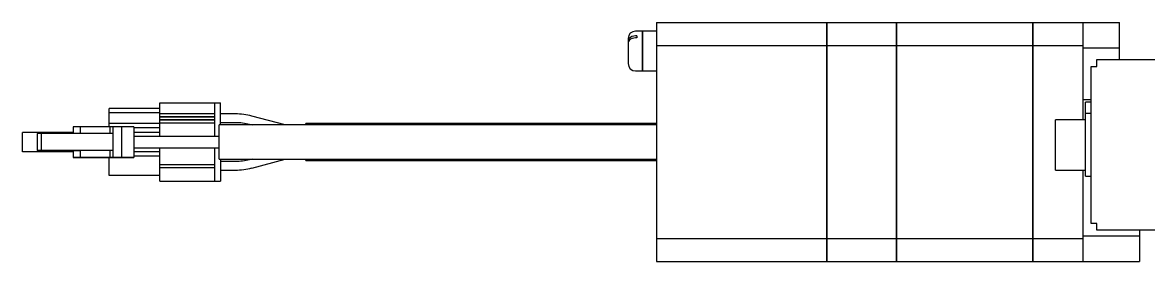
# Model space of a CAD drawing. Extents: x 0 to 1558, y -8 to 1234.
# Drawn here: x 391 to 589.2, y 394.8 to 436.8 of the extents above; entities that cross this region are included whole.
import ezdxf

# ---------------------------------------------------------------- set-up
doc = ezdxf.new("R2010")
doc.units = 0
doc.header["$LTSCALE"] = 0.5
doc.layers.add('MSM_CONTINUOUS', color=7, linetype='CONTINUOUS')

msp = doc.modelspace()

# ---------------------------------------------------------------- linework, layer by layer
at = {"layer": 'MSM_CONTINUOUS'}
for p, q in [((502.61, 436.79), (532.56, 436.79)), ((502.61, 436.79), (502.61, 394.79)), ((532.56, 394.79), (532.56, 436.79)), ((532.56, 436.74), (532.61, 436.74)), ((532.61, 436.79), (544.86, 436.79)), ((532.61, 394.79), (532.61, 436.79)), ((544.86, 394.79), (544.86, 436.79)), ((544.86, 436.74), (544.91, 436.74)), ((544.91, 436.79), (568.86, 436.79)), ((544.91, 394.79), (544.91, 436.79)), ((568.86, 394.79), (568.86, 436.79)), ((568.86, 436.74), (568.91, 436.74)), ((568.91, 436.79), (584.11, 436.79)), ((568.91, 394.79), (568.91, 436.79)), ((577.61, 436.79), (577.61, 419.72)), ((584.11, 430.29), (584.11, 436.79)), ((500.06, 435.29), (498.91, 435.29)), ((499.11, 434.44), (498.91, 434.44)), ((499.11, 434.09), (498.91, 434.09)), ((499.11, 434.44), (499.11, 434.09)), ((500.06, 435.29), (500.06, 428.29)), ((500.11, 435.24), (500.06, 435.24)), ((502.61, 435.29), (500.11, 435.29)), ((500.11, 435.29), (500.11, 428.29)), ((497.61, 433.99), (497.61, 429.59)), ((502.61, 432.76), (532.56, 432.76)), ((532.56, 432.51), (532.61, 432.51)), ((532.61, 432.76), (544.86, 432.76)), ((544.86, 432.51), (544.91, 432.51)), ((544.91, 432.76), (568.86, 432.76)), ((568.86, 432.51), (568.91, 432.51)), ((568.91, 432.76), (577.61, 432.76)), ((584.11, 432.29), (577.61, 432.29)), ((580.11, 429.09), (580.11, 430.29)), ((580.11, 430.29), (609.61, 430.29)), ((498.91, 428.29), (500.06, 428.29)), ((500.06, 428.34), (500.11, 428.34)), ((500.11, 428.29), (502.61, 428.29)), ((579.11, 401.49), (579.11, 429.09)), ((579.11, 429.09), (580.11, 429.09)), ((415.16, 422.69), (425.86, 422.69)), ((415.16, 416.79), (415.16, 422.69)), ((424.86, 416.79), (424.86, 422.69)), ((425.86, 418.79), (425.86, 422.69)), ((577.61, 423.29), (579.11, 423.29)), ((578.11, 409.79), (578.11, 422.79)), ((579.11, 422.79), (578.11, 422.79)), ((415.16, 421.69), (406.26, 421.69)), ((406.26, 418.49), (406.26, 421.69)), ((415.16, 420.94), (406.26, 420.94)), ((415.16, 420.79), (424.86, 420.79)), ((415.16, 420.29), (424.86, 420.29)), ((415.16, 420.24), (424.86, 420.24)), ((428.49, 420.74), (425.86, 420.74)), ((437.23, 418.79), (431.38, 420.36)), ((579.11, 420.79), (578.11, 420.79)), ((399.91, 418.49), (399.91, 417.29)), ((400.86, 418.49), (399.91, 418.49)), ((401.16, 418.49), (400.86, 418.49)), ((401.16, 418.49), (401.16, 417.29)), ((406.41, 418.49), (401.16, 418.49)), ((415.16, 419.04), (406.26, 419.04)), ((406.41, 418.49), (406.41, 417.29)), ((406.91, 418.49), (406.41, 418.49)), ((408.41, 418.49), (406.91, 418.49)), ((406.91, 418.49), (406.91, 413.09)), ((408.41, 418.49), (408.41, 413.09)), ((410.61, 418.49), (408.41, 418.49)), ((410.61, 418.49), (410.61, 413.09)), ((415.16, 418.29), (410.61, 418.29)), ((415.16, 419.74), (424.86, 419.74)), ((415.16, 419.69), (424.86, 419.69)), ((415.16, 419.19), (424.86, 419.19)), ((425.61, 412.79), (425.61, 418.79)), ((502.61, 418.79), (425.61, 418.79)), ((425.86, 419.24), (428.49, 419.24)), ((430.99, 418.92), (431.44, 418.79)), ((440.86, 418.79), (440.86, 419.04)), ((502.61, 419.04), (440.86, 419.04)), ((572.81, 410.87), (572.81, 419.72)), ((578.11, 419.72), (572.81, 419.72)), ((391.01, 414.09), (391.01, 417.49)), ((399.91, 417.49), (391.01, 417.49)), ((394.31, 417.29), (393.61, 417.29)), ((393.61, 417.29), (393.61, 414.29)), ((394.31, 417.29), (394.31, 414.29)), ((406.91, 417.29), (394.31, 417.29)), ((415.16, 417.49), (410.61, 417.49)), ((417.97, 416.79), (410.61, 416.79)), ((419.23, 416.79), (417.97, 416.79)), ((425.61, 416.79), (419.23, 416.79)), ((393.61, 414.29), (395.11, 414.29)), ((394.31, 414.29), (393.61, 414.29)), ((406.91, 414.29), (394.31, 414.29)), ((395.11, 414.29), (396.61, 414.29)), ((396.48, 414.29), (401.16, 414.29)), ((396.61, 414.29), (396.48, 414.29)), ((399.91, 414.29), (399.91, 413.09)), ((400.86, 414.29), (401.16, 414.29)), ((406.41, 414.29), (401.16, 414.29)), ((401.16, 414.29), (401.16, 413.09)), ((406.91, 414.29), (406.41, 414.29)), ((406.41, 414.29), (406.41, 413.09)), ((410.61, 414.79), (417.97, 414.79)), ((410.61, 414.79), (418.52, 414.79)), ((415.16, 408.89), (415.16, 414.79)), ((417.97, 414.79), (419.23, 414.79)), ((418.52, 414.79), (418.71, 414.79)), ((418.71, 414.79), (425.61, 414.79)), ((419.23, 414.79), (425.61, 414.79)), ((424.86, 408.89), (424.86, 414.79)), ((399.91, 414.09), (391.01, 414.09)), ((399.91, 414.09), (391.01, 414.09)), ((399.91, 414.09), (391.01, 414.09)), ((400.86, 413.09), (399.91, 413.09)), ((399.91, 413.09), (409.61, 413.09)), ((399.91, 413.09), (399.91, 413.09)), ((401.16, 413.09), (400.86, 413.09)), ((406.41, 413.09), (401.16, 413.09)), ((402.66, 413.09), (402.85, 413.09)), ((402.96, 413.09), (402.66, 413.09)), ((402.85, 413.09), (408.41, 413.09)), ((410.61, 413.09), (402.96, 413.09)), ((406.26, 409.89), (406.26, 413.09)), ((406.91, 413.09), (406.41, 413.09)), ((408.41, 413.09), (406.91, 413.09)), ((409.61, 413.09), (410.61, 413.09)), ((415.16, 414.09), (410.61, 414.09)), ((415.16, 413.29), (410.61, 413.29)), ((410.61, 413.09), (410.61, 413.09)), ((425.61, 412.79), (502.61, 412.79)), ((425.86, 412.79), (425.86, 408.89)), ((428.5, 412.34), (425.86, 412.34)), ((431.44, 412.79), (430.99, 412.67)), ((431.37, 411.22), (437.23, 412.79)), ((440.86, 412.54), (440.86, 412.79)), ((440.86, 412.54), (502.61, 412.54)), ((415.16, 411.84), (424.86, 411.84)), ((415.16, 411.34), (424.86, 411.34)), ((425.86, 410.84), (428.5, 410.84)), ((572.81, 410.87), (578.11, 410.87)), ((577.61, 410.87), (577.61, 394.79)), ((415.16, 409.89), (406.26, 409.89)), ((415.16, 408.89), (425.86, 408.89)), ((578.11, 409.79), (579.11, 409.79)), ((580.11, 401.49), (579.11, 401.49)), ((580.11, 400.29), (580.11, 401.49)), ((502.61, 398.82), (532.56, 398.82)), ((532.56, 399.08), (532.61, 399.08)), ((532.61, 398.82), (544.86, 398.82)), ((544.86, 399.08), (544.91, 399.08)), ((544.91, 398.82), (568.86, 398.82)), ((568.86, 399.08), (568.91, 399.08)), ((568.91, 398.82), (577.61, 398.82)), ((577.61, 399.29), (587.61, 399.29)), ((607.11, 400.29), (580.11, 400.29)), ((587.61, 400.29), (587.61, 394.79)), ((502.61, 394.79), (532.56, 394.79)), ((532.56, 394.84), (532.61, 394.84)), ((532.61, 394.79), (544.86, 394.79)), ((544.86, 394.84), (544.91, 394.84)), ((544.91, 394.79), (568.86, 394.79)), ((568.86, 394.84), (568.91, 394.84)), ((568.91, 394.79), (587.61, 394.79))]:
    msp.add_line(p, q, dxfattribs=at)
for centre, radius, start, end in [((498.91, 433.99), 1.3, 90, 180), ((498.83, 433.04), 1.41, 87.1822, 138.6257), ((498.82, 432.7), 1.39, 86.96, 137.1801), ((498.36, 433.49), 0.751, 141.1045, 178.2319), ((498.37, 433.14), 0.754, 138.1061, 174.1834), ((498.91, 429.59), 1.3, 180, 270), ((428.49, 409.59), 11.15, 75.0015, 90.0068), ((428.49, 422), 11.15, 269.9911, 285.0006)]:
    msp.add_arc(centre, radius, start, end, dxfattribs=at)
at = {"layer": 'MSM_CONTINUOUS', "extrusion": (0, 0, -1)}
for centre, start, end in [((-428.49, 409.59), 89.9899, 104.9986), ((-428.49, 422), 255.0035, 270.008)]:
    msp.add_arc(centre, 9.65, start, end, dxfattribs=at)

doc.saveas('drawing.dxf')
